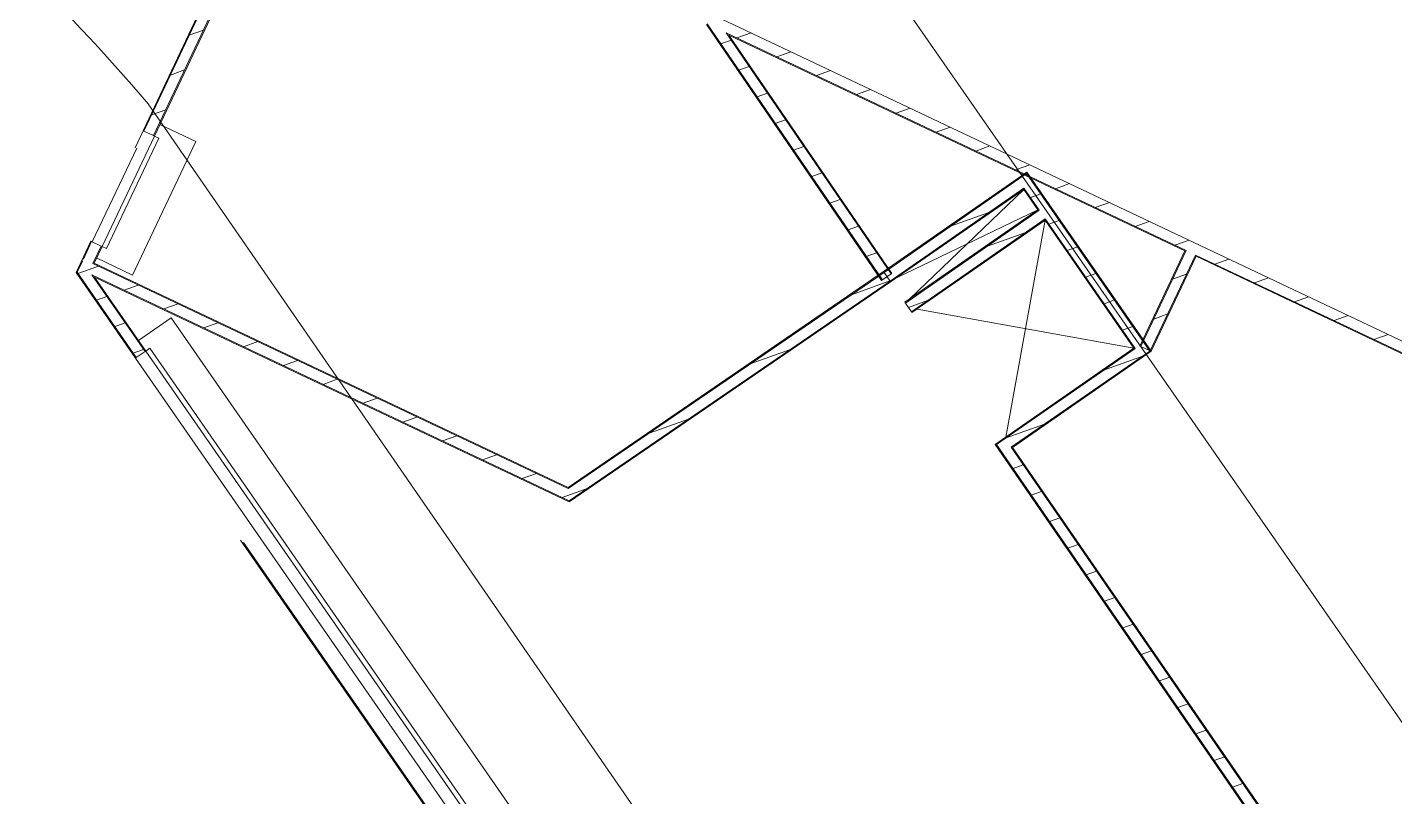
# Model space of a CAD drawing. Header units: metres. Extents: x 286532 to 329498, y 7396783 to 7466136.
# Drawn here: x 325759.4 to 325781.35, y 7397644.67 to 7397657.02 of the extents above; entities that cross this region are included whole.
import ezdxf

# ---------------------------------------------------------------- set-up
doc = ezdxf.new("R2010")
doc.units = ezdxf.units.M
doc.header["$LTSCALE"] = 10
doc.layers.get('0').update_dxf_attribs({"color": 255})
doc.layers.add('_  ARQ-AUX-001', color=1, linetype='Continuous', lineweight=5)
doc.layers.add('_AUXILIAR', color=7, linetype='Continuous', lineweight=30)

# ---------------------------------------------------------------- blocks, each defined once
blk = doc.blocks.new('ESTACAODRONE')
at = {"layer": '_  ARQ-AUX-001'}
for p, q in [((146.9764782051207, -173.5196983991191), (149.4208312352428, -168.4874122056808)), ((149.4208312352428, -168.4874122056807), (187.9880715914769, -187.2208361802623)), ((149.3265088165645, -168.6472661430016), (146.9629856878892, -173.5131446234882)), ((147.1293934010318, -173.5939745251089), (149.4994703053962, -168.7146035274491)), ((147.1428859183216, -173.6005283007398), (149.5064090469969, -168.7346498202533)), ((147.7205114383635, -171.9879277748408), (147.9477027601256, -171.9092887047369)), ((156.02403923159, -171.9004850843921), (158.793778496969, -176.0368076637387)), ((158.8062422715011, -176.0284617468715), (156.0342444025446, -171.8887661742046)), ((156.3374592742184, -172.036047979258), (163.6854693320347, -175.6052270671353)), ((158.9474983796244, -175.9338746871799), (156.3374592742184, -172.036047979258)), ((156.3807626100024, -172.073757795617), (163.6654230390559, -175.6121658086777)), ((158.9599621542147, -175.9255287703127), (156.3807626100024, -172.073757795617)), ((156.5104156699329, -172.1200587985807), (156.7374311577422, -172.0414805909184)), ((156.2495775532668, -172.2103442319467), (156.4156732451644, -172.1528525519927)), ((157.1464590344157, -172.4290067529333), (157.3734781009803, -172.3504273065353)), ((147.411563484001, -172.6239711393258), (147.6387548057631, -172.5453320692219)), ((156.5372077213308, -172.6398904977393), (156.7033034132174, -172.5823988177889)), ((157.7825023988986, -172.7379547072858), (158.0095250442185, -172.6593740221522)), ((156.8248378893947, -173.0694367635318), (156.9909335812706, -173.0119450835852)), ((158.4185457633815, -173.0469026616383), (158.6455719874566, -172.968320737769)), ((147.1026155296384, -173.2600145038108), (147.3298068514005, -173.1813754337068)), ((159.0545891278643, -173.3558506159909), (159.2816189306947, -173.2772674533859)), ((147.1428859183664, -173.6005283007203), (146.2858267620746, -175.3649898601739)), ((146.9629856878892, -173.5131446234882), (146.8307899420033, -173.7853012308478)), ((146.9629856878892, -173.5131446234882), (146.9764782051207, -173.5196983991191)), ((146.9764782051207, -173.5196983991191), (147.1293934010318, -173.5939745251089)), ((147.1293934010318, -173.5939745251089), (147.1428859183216, -173.6005283007398)), ((147.214846010551, -173.6354817716893), (147.1428859183664, -173.6005283007203)), ((147.2316677346279, -173.4177496665713), (147.8062690707219, -173.6968531322593)), ((157.1124680574588, -173.4989830293243), (157.2785637493237, -173.4414913493814)), ((159.6906324923472, -173.6647985703434), (159.9176658739329, -173.5862141690028)), ((146.8580499720993, -173.7899742322043), (146.1298192152171, -175.2892116745934)), ((146.3577868542592, -175.399943331143), (147.214846010551, -173.6354817716893)), ((146.7716462819072, -175.8268719600106), (147.8062690707219, -173.6968531322593)), ((157.4000982255228, -173.9285292951167), (157.5661939173768, -173.8710376151777)), ((160.32667585683, -173.973746524696), (160.553712817171, -173.8951608846197)), ((160.9627192213129, -174.2826944790485), (161.1897597604091, -174.2041076002366)), ((157.6877283935868, -174.3580755609092), (157.8538240854299, -174.300583880974)), ((161.1421240556519, -174.3215107740834), (158.825628082559, -175.8943573664874)), ((158.8340540464269, -175.906767167151), (161.1381402199622, -174.3423465369269)), ((161.1381402199622, -174.3423465369269), (163.0873465337791, -177.2131469035521)), ((163.1081822972046, -177.2171307401732), (161.1421240556519, -174.3215107740834)), ((158.9295483038877, -176.0474115647376), (161.0929900787305, -174.5784851936623)), ((158.9379742677556, -176.0598213654011), (161.0890062430408, -174.5993209565058)), ((161.0890062430408, -174.5993209565058), (159.2453986371984, -176.3345762686804)), ((161.0890062430408, -174.5993209565058), (161.3136986133759, -174.930248953402)), ((161.0929900787305, -174.5784851936623), (161.3345343772089, -174.9342327890918)), ((161.1964696807797, -174.7308904456688), (161.362850039518, -174.6733002323048)), ((161.5987625857958, -174.591642433401), (161.8258067036473, -174.5130543158535)), ((157.9753585616508, -174.7876218267018), (158.141454253483, -174.7301301467703)), ((159.0207062668633, -176.0036482727155), (161.3136986133759, -174.930248953402)), ((161.3136986133759, -174.930248953402), (159.1626666380907, -176.390749361366)), ((162.2348059502786, -174.9005903877536), (162.4618536468854, -174.8220010314704)), ((159.1710926019587, -176.4031591610983), (161.3345343772089, -174.9342327890918)), ((159.2665868594195, -176.5438035596162), (161.4300286347279, -175.0748771876097)), ((159.2750128232874, -176.5562133593485), (161.4260447985725, -175.0957129513845)), ((159.9101239430337, -175.1761408710105), (160.5274845915689, -174.9624501941703)), ((161.4260447985725, -175.0957129513845), (160.7620721380226, -178.5683402428403)), ((161.4260447985725, -175.0957129513845), (162.8303721142001, -177.1640129266307)), ((161.4300286347279, -175.0748771876097), (162.8512078776257, -177.1679967632517)), ((161.4873562392088, -175.1593095578878), (161.6537365979341, -175.1017193445282)), ((162.8708493147615, -175.2095383421061), (163.0979005901236, -175.1309477470873)), ((146.1059265317162, -175.2776061827317), (145.8639658931061, -175.7757401131094)), ((145.9836195243406, -175.5637358073145), (146.1194190489477, -175.2841599583626)), ((146.1194190489477, -175.2841599583626), (146.1059265317162, -175.2776061827317)), ((146.2723342448589, -175.3584360843524), (146.1194190489477, -175.2841599583626)), ((146.1365347202518, -175.6380119333044), (146.2723342448589, -175.3584360843524)), ((146.1565810131724, -175.631073191762), (146.2858267620904, -175.3649898599833)), ((146.2858267620904, -175.3649898599833), (146.2723342448589, -175.3584360843524)), ((146.2858267620746, -175.3649898601739), (146.3577868542592, -175.399943331143)), ((158.2629887297147, -175.2171680924942), (158.4290844215361, -175.1596764125665)), ((160.4993784650222, -175.5012841229496), (161.1167391124607, -175.2875934464889)), ((145.9669436558615, -175.5980670768768), (145.9572223123396, -175.5837494367734)), ((145.9836195243406, -175.5637358073145), (145.9701270070509, -175.5571820316836)), ((146.1970449458132, -175.5477684943226), (146.7716462819072, -175.8268719600106)), ((161.7782427976379, -175.5877286701067), (161.9446231563502, -175.5301384567517)), ((163.5068926792443, -175.5184862964586), (163.7339475333617, -175.4398944627042)), ((145.8639658931061, -175.7757401131094), (146.8051085947664, -177.1618595775217)), ((145.881248567719, -175.7744909422472), (145.9669436558615, -175.5980670768768)), ((146.8175183943822, -177.1534336134791), (145.881248567719, -175.7744909422472)), ((145.894830131821, -175.7944939347967), (146.0612104904313, -175.7369037214769)), ((146.0612104903435, -175.7369037215073), (146.2240716785158, -175.6805316193752)), ((153.7290227068006, -179.3259422900155), (146.1365347202518, -175.6380119333044)), ((153.727831371245, -179.3086877083406), (146.1565810131724, -175.631073191762)), ((158.5506188980382, -175.6467143581969), (158.7167145895892, -175.5892226783627)), ((163.6654230390559, -175.6121658086777), (162.9282820667722, -177.1297470629215)), ((163.6854693320347, -175.6052270671353), (162.9417745840619, -177.1363008385524)), ((163.8383845278877, -175.6795031931251), (163.0946897799149, -177.2105769645423)), ((163.1081822972046, -177.2171307401732), (163.8453232695465, -175.6995494859293)), ((163.8383845278877, -175.6795031931251), (173.940045064548, -180.5862242328003)), ((163.8453232695465, -175.6995494859293), (173.9199987716274, -180.5931629734114)), ((164.1429360437272, -175.8274342508111), (164.3699944765998, -175.7488411783211)), ((153.7425245072809, -179.5214942181483), (146.1154257657472, -175.8167522372678)), ((146.9581627929583, -177.0579393561929), (146.1154257657472, -175.8167522372678)), ((146.1593730606837, -175.8547748476267), (153.7437158423127, -179.5387488007545)), ((146.9705725925742, -177.0495133921504), (146.1593730606837, -175.8547748476267)), ((146.6329237216198, -176.0681186436991), (146.8601150430215, -175.9894795737199)), ((158.8265244425857, -175.8945317445323), (153.727831371245, -179.3086877083406)), ((153.7290227068006, -179.3259422900155), (158.8348703596857, -175.906995518133)), ((158.8062422715011, -176.0284617468715), (158.9474983796244, -175.9338746871799)), ((158.825628082559, -175.8943573664874), (158.8340540464269, -175.906767167151)), ((158.8348703596857, -175.906995518133), (158.8265244425857, -175.8945317445323)), ((158.8340540464269, -175.906767167151), (158.9295483038877, -176.0474115647376)), ((158.9294574191445, -176.0482516270131), (158.8348703596857, -175.906995518133)), ((158.9474983796244, -175.9338746871799), (158.9599621542147, -175.9255287703127)), ((162.069129356067, -176.0161477823256), (162.2355097147663, -175.9585575689751)), ((163.4632621483602, -176.0626937787325), (163.6904534700873, -175.9840547086407)), ((146.1857166903632, -176.2229130469765), (146.3520970486144, -176.165322833781)), ((153.7425245072809, -179.5214942181483), (158.9294574191445, -176.0482516270131)), ((153.7437158423127, -179.5387488007545), (158.9378033361863, -176.0607154015452)), ((158.3079888724066, -176.2598027074719), (158.9275213375439, -176.0453602869616)), ((158.793778496969, -176.0368076637387), (158.8062422715011, -176.0284617468715)), ((158.9280348490748, -176.0451825421914), (158.9378191774989, -176.0417958349752)), ((158.9378033361863, -176.0607154015452), (158.9294574191445, -176.0482516270131)), ((158.9295483038877, -176.0474115647376), (158.9379742677556, -176.0598213654011)), ((164.77897940821, -176.1363822051637), (165.0060414198379, -176.057787893938)), ((147.2689670860654, -176.3770665980645), (147.4961584075272, -176.2984275280645)), ((159.1626666380907, -176.390749361366), (159.1710926019587, -176.4031591610983)), ((159.1710926019587, -176.4031591610983), (159.2665868594195, -176.5438035596162)), ((159.2189214075314, -176.4736016544008), (159.5270736991994, -176.3669390870139)), ((162.3600159144961, -176.4445668945446), (162.5263962731824, -176.3869766811985)), ((165.4150227726929, -176.4453301595162), (165.6420883630761, -176.3667346095549)), ((146.4766032485249, -176.651332159288), (146.6429836069861, -176.5937419460198)), ((146.8564288687323, -176.8814019701078), (147.3849208786332, -176.5225682544806)), ((163.0768014915822, -199.6336449540774), (147.3849208786332, -176.5225682544806)), ((147.905010450511, -176.6860145524299), (148.132201772033, -176.6073754824091)), ((159.2665868594195, -176.5438035596162), (159.2750128232874, -176.5562133593485)), ((159.357744822395, -176.5000402666628), (162.8303721142001, -177.1640129266307)), ((163.1543141939419, -176.6987371432368), (163.3815055157303, -176.6200980731237)), ((166.0510661371758, -176.7542781138688), (166.2781353063142, -176.6756813251718)), ((162.6509024729252, -176.8729860067635), (162.8172828315985, -176.8153957934219)), ((146.7674898067401, -177.0797512715809), (146.9338701653579, -177.0221610582586)), ((146.8175183943822, -177.1534336134791), (146.9581627929583, -177.0579393561929)), ((146.9581627929583, -177.0579393561929), (146.9705725925742, -177.0495133921504)), ((147.036758192163, -177.0045749180756), (146.9705725929269, -177.0495133921679)), ((146.9705725929269, -177.0495133921679), (162.4341657574869, -199.8243672476449)), ((162.500351356723, -199.7794287735525), (147.036758192163, -177.0045749180756)), ((148.5410538149566, -176.9949625067954), (148.7682451365387, -176.9163234367537)), ((166.6871095016586, -177.0632260682213), (166.9141822495523, -176.9846280407887)), ((146.8051085947664, -177.1618595775217), (146.8175183943822, -177.1534336134791)), ((146.8051085947664, -177.1618595775217), (162.2687017593416, -199.9367134328932)), ((146.8051085947664, -177.1618595775217), (162.2687017593416, -199.9367134328932)), ((149.1770971794022, -177.3039104611608), (149.4042885010444, -177.2252713910983)), ((156.6723125549891, -177.3550743732052), (157.3047910831398, -177.1361508556663)), ((162.8303721142001, -177.1640129266307), (160.5899913973408, -178.6851790416986)), ((162.8512078776257, -177.1679967632517), (160.6107912526932, -178.689187258482)), ((163.0873465337791, -177.2131469035521), (160.8465229460271, -178.7346137166023)), ((160.867322800972, -178.7386219343171), (163.1081822972046, -177.2171307401732)), ((162.3561910986233, -177.5041015799546), (162.9417890313229, -177.3014051189933)), ((162.9282820667722, -177.1297470629215), (162.9417745840619, -177.1363008385524)), ((162.9417745840619, -177.1363008385524), (163.0946897799149, -177.2105769645423)), ((162.9417890312757, -177.3014051190096), (162.9735517471901, -177.2904109031034)), ((163.0946897799149, -177.2105769645423), (163.1081822972046, -177.2171307401732)), ((149.8131405438477, -177.6128584155263), (150.0403318655501, -177.534219345443)), ((150.4491839082933, -177.9218063698917), (150.6763752300559, -177.8431672997876)), ((151.085227272739, -178.2307543242571), (151.3124185945616, -178.1521152541322)), ((155.0366362375715, -178.4503460389385), (155.6691147657448, -178.2314225213917)), ((160.7665256849984, -178.5834472206054), (161.3838863351729, -178.3697565431978)), ((151.7212706371845, -178.5397022786225), (151.9484619590673, -178.4610632084768)), ((152.3573140016301, -178.848650232988), (152.5845053235731, -178.7700111628214)), ((160.5899913973408, -178.6851790416986), (170.9488796489313, -194.0373369995505)), ((160.6107912526932, -178.689187258482), (170.9613435011124, -194.0289910305291)), ((160.8465229460271, -178.7346137166023), (166.9250237809028, -187.7431195257232)), ((166.9290679770056, -187.7222953923047), (160.867322800972, -178.7386219343171)), ((152.9933573660757, -179.1575981873534), (153.2205486880788, -179.0789591171661)), ((160.8718568732937, -179.0760937058021), (161.0381080963524, -179.0185481909313)), ((153.6294007305213, -179.4665461417188), (153.8565920525845, -179.3879070715107)), ((153.8565920516365, -179.3879070718388), (154.0334384483499, -179.3266941871172)), ((161.1612759555085, -179.5050207642048), (161.327527178548, -179.4474752493407)), ((161.4506950377233, -179.9339478226076), (161.6169462607436, -179.8764023077501)), ((148.4601854116772, -180.097923909314), (162.1603187306318, -200.2755456827581)), ((148.5106741227792, -180.1383708901703), (162.169921621331, -200.2557758325711)), ((161.7401141199381, -180.3628748810104), (161.9063653429392, -180.3053293661595)), ((162.0295332021529, -180.7918019394131), (162.1957844251349, -180.7342564245689)), ((162.3189522843677, -181.2207289978159), (162.4852035073305, -181.1631834829783)), ((162.6083713665826, -181.6496560562187), (162.7746225895261, -181.5921105413877)), ((162.8977904487974, -182.0785831146215), (163.0640416717217, -182.0210375997972)), ((163.1872095310121, -182.5075101730243), (163.3534607539173, -182.4499646582066)), ((163.476628613227, -182.936437231427), (163.6428798361129, -182.878891716616)), ((163.7660476954418, -183.3653642898298), (163.9322989183085, -183.3078187750254)), ((164.0554667776566, -183.7942913482326), (164.2217180005042, -183.7367458334349)), ((164.3448858598713, -184.2232184066354), (164.5111370826997, -184.1656728918443))]:
    blk.add_line(p, q, dxfattribs=at)

msp = doc.modelspace()

# ---------------------------------------------------------------- hatches: boundary and pattern name
at = {"true_color": 0xc7c8ca, "transparency": 33554585}
h = msp.add_hatch(color=9, dxfattribs=at)
h.dxf.hatch_style = 1
edge = h.paths.add_edge_path(flags=17)
edge.add_line((325790.0735226213, 7397734.67766016), (325785.9323927848, 7397725.912165756))
edge.add_line((325785.9323927848, 7397725.912165756), (325782.7093856977, 7397727.434828392))
edge.add_arc((324589.4594356383, 7398283.744209212), 1316.558229059866, 334.2857714977699, 335.00442574012794, ccw=False)
edge.add_arc((325750.6665302786, 7397737.449563266), 35.29088016209248, 298.575962046057, 315.0391196846224, ccw=False)
edge.add_arc((325664.99061547, 7397898.480900479), 217.6941062931954, 294.35071983205427, 298.1059257641456, ccw=False)
edge.add_arc((325750.4188590042, 7397711.129368519), 11.7999999991149, 244.6772000939087, 291.53597668745437, ccw=False)
edge.add_line((325745.3717913929, 7397700.463201987), (325626.6594274847, 7397756.516840334))
edge.add_arc((325641.4665205635, 7397780.805911992), 28.4465992244239, 197.5252087172678, 238.63269810949652, ccw=False)
edge.add_line((325614.34028289, 7397772.23991893), (325596.3608602486, 7397822.673452049))
edge.add_line((325596.3608602486, 7397822.673452049), (325593.7456826678, 7397821.736449908))
edge.add_line((325593.7456826678, 7397821.736449908), (325590.5952728076, 7397830.529259314))
edge.add_line((325590.5952728076, 7397830.529259314), (325583.0624359138, 7397827.835494601))
edge.add_line((325583.0624359138, 7397827.835494601), (325598.2871906696, 7397780.984911129))
edge.add_arc((325581.6313068647, 7397777.612337251), 16.99390243241983, -27.409305437614705, 11.446794621133222, ccw=False)
edge.add_line((325596.7174845528, 7397769.789296752), (325590.0917240955, 7397755.764605783))
edge.add_arc((325564.4797332849, 7397765.980487031), 27.57423259051533, 298.0711945504558, 338.2543751509229, ccw=False)
edge.add_line((325577.4552939346, 7397741.649989116), (325549.6415609795, 7397730.903622619))
edge.add_line((325549.6415609795, 7397730.903622619), (325552.3333787889, 7397723.352886127))
edge.add_line((325552.3333787889, 7397723.352886127), (325559.0661430414, 7397725.765194402))
edge.add_line((325559.0661430414, 7397725.765194402), (325560.083847941, 7397722.910461255))
edge.add_line((325560.083847941, 7397722.910461255), (325575.9089333582, 7397728.580492622))
edge.add_line((325575.9089333582, 7397728.580492622), (325592.0058937733, 7397734.347935139))
edge.add_arc((325596.4361216662, 7397717.202531068), 17.70852337038531, 63.714828337742006, 104.4878615349169, ccw=False)
edge.add_line((325604.2781493216, 7397733.080012046), (325751.2731117486, 7397663.679344781))
edge.add_arc((325737.0236401027, 7397635.13802675), 31.90069399144977, 40.33374494317138, 63.4689852969027, ccw=False)
edge.add_line((325761.3411328419, 7397655.785395202), (325777.4526656764, 7397632.455911997))
edge.add_line((325777.4526656764, 7397632.455911997), (325786.458569375, 7397638.675463107))
edge.add_line((325786.458569375, 7397638.675463107), (325772.0375623168, 7397659.428200791))
edge.add_arc((325786.1900989813, 7397669.262750535), 17.2340553184531, 162.6633486420313, 214.7953058882391, ccw=False)
edge.add_arc((326382.6716017837, 7397402.318218326), 670.6071444763546, 154.2606965419587, 156.0636244513231, ccw=False)
edge.add_arc((328387.6302165384, 7396464.678045448), 2883.946189031026, 154.5114808855951, 154.7792504945086, ccw=False)
edge.add_arc((324538.1433844751, 7398302.985549253), 1381.958187364982, 334.3938467270593, 335.1320574766111)
edge.add_line((325791.9656423118, 7397721.833093027), (325796.5813537847, 7397731.603130355))
edge.add_line((325796.5813537847, 7397731.603130355), (325790.0735226213, 7397734.67766016))
edge = h.paths.add_edge_path(flags=17)
edge.add_line((325790.0735226213, 7397734.67766016), (325785.9323927848, 7397725.912165756))
edge.add_line((325796.5813537847, 7397731.603130355), (325790.0735226213, 7397734.67766016))
edge.add_line((325791.9656423118, 7397721.833093027), (325796.5813537847, 7397731.603130355))
edge.add_arc((324538.1433844751, 7398302.985549253), 1381.958187364982, 334.3938467270593, 335.1320574766111)
edge.add_arc((328387.6302165384, 7396464.678045448), 2883.946189031025, 154.5114808855951, 154.7792504945086)
edge.add_arc((326382.6716017837, 7397402.318218326), 670.6071444763506, 154.2606965419587, 156.0636244513231)
edge.add_arc((325786.1900989816, 7397669.262750535), 17.23405531876808, 162.6633486416853, 214.7953058875765)
edge.add_line((325786.458569375, 7397638.675463107), (325772.0375623168, 7397659.428200791))
edge.add_line((325777.4526656764, 7397632.455911997), (325786.458569375, 7397638.675463107))
edge.add_line((325761.3411328419, 7397655.785395202), (325777.4526656764, 7397632.455911997))
edge.add_arc((325737.0236401025, 7397635.138026749), 31.90069399232835, 40.33374494397282, 63.46898529746282)
edge.add_line((325604.2781493216, 7397733.080012046), (325751.2731117486, 7397663.679344781))
edge.add_arc((325596.4361216662, 7397717.202531069), 17.70852336954732, 63.7148283364076, 104.4878615356707)
edge.add_line((325575.9089333582, 7397728.580492622), (325592.0058937733, 7397734.347935139))
edge.add_line((325560.083847941, 7397722.910461255), (325575.9089333582, 7397728.580492622))
edge.add_line((325559.0661430414, 7397725.765194402), (325560.083847941, 7397722.910461255))
edge.add_line((325552.3333787889, 7397723.352886127), (325559.0661430414, 7397725.765194402))
edge.add_line((325549.6415609795, 7397730.903622619), (325552.3333787889, 7397723.352886127))
edge.add_line((325577.4552939346, 7397741.649989116), (325549.6415609795, 7397730.903622619))
edge.add_arc((325564.479733285, 7397765.980487031), 27.57423259049679, 298.0711945498155, 338.2543751508781)
edge.add_line((325596.7174845528, 7397769.789296752), (325590.0917240955, 7397755.764605783))
edge.add_arc((325581.6313068647, 7397777.612337251), 16.99390243246559, 332.590694562024, 371.4467946210942)
edge.add_line((325583.0624359138, 7397827.835494601), (325598.2871906696, 7397780.984911129))
edge.add_line((325590.5952728076, 7397830.529259314), (325583.0624359138, 7397827.835494601))
edge.add_line((325593.7456826678, 7397821.736449908), (325590.5952728076, 7397830.529259314))
edge.add_line((325596.3608602486, 7397822.673452049), (325593.7456826678, 7397821.736449908))
edge.add_line((325614.34028289, 7397772.23991893), (325596.3608602486, 7397822.673452049))
edge.add_arc((325641.4665205634, 7397780.805911991), 28.44659922383428, 197.5252087157615, 238.6326981083199)
edge.add_line((325745.3717913929, 7397700.463201987), (325626.6594274847, 7397756.516840334))
edge.add_arc((325750.4188590042, 7397711.129368519), 11.79999999907486, 244.6772000939087, 291.5359766874544)
edge.add_arc((325664.99061547, 7397898.480900479), 217.6941062931951, 294.3507198320543, 298.1059257641456)
edge.add_arc((325750.6665302786, 7397737.449563266), 35.29088016209649, 298.575962046057, 315.0391196846224)
edge.add_arc((324589.4594356383, 7398283.744209212), 1316.558229059864, 334.2857714977699, 335.0044257401279)
edge.add_line((325785.9323927848, 7397725.912165756), (325782.7093856977, 7397727.434828392))
h.paths.add_polyline_path([(325796.5813537847, 7397731.603130355), (325790.0735226213, 7397734.67766016)], flags=0)

# ---------------------------------------------------------------- linework, layer by layer
at = {"layer": '_  ARQ-AUX-001'}
msp.add_lwpolyline([(325575.9089333582, 7397728.580492622), (325592.0058937733, 7397734.347935139, -0.1798069276664613), (325604.2781493216, 7397733.080012046), (325751.2731117486, 7397663.679344781, -0.1012908212873462), (325761.3411328419, 7397655.785395202), (325777.4526656764, 7397632.455911997), (325786.458569375, 7397638.675463107), (325772.0375623168, 7397659.428200791, -0.2314747326432924), (325769.7389802918, 7397674.39825018, -0.007866919333001331), (325778.6025473837, 7397693.547543325, -0.001168365859716438), (325784.3740926827, 7397705.727268821, 0.003221063178030193), (325791.9656423118, 7397721.833093027), (325796.5813537847, 7397731.603130355), (325790.0735226213, 7397734.67766016), (325796.5813537847, 7397731.603130355)], format="xyb", dxfattribs=at)

# ---------------------------------------------------------------- block references
at = {"layer": '_AUXILIAR', "rotation": 0.5795468206332073}
msp.add_blockref('ESTACAODRONE', (325612.5476227902, 7397827.373914379), dxfattribs=at)

doc.saveas('drawing.dxf')
